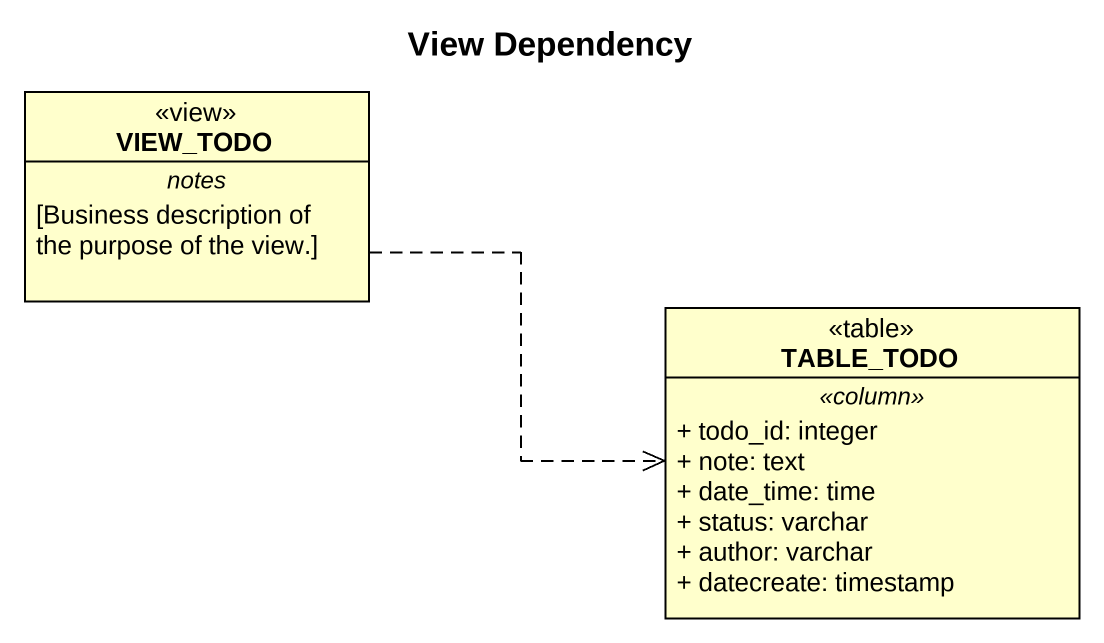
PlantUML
@startuml
title View Dependency
hide circle
hide empty members
skinparam classAttributeIconSize 0
class VIEW_TODO <<view>> {
  -- notes --
  [Business description of the purpose of the view.]
}
class TABLE_TODO <<table>> {
  .. <<column>> ..
  + todo_id: integer
  + note: text
  + date_time: time
  + status: varchar
  + author: varchar
  + datecreate: timestamp
}
VIEW_TODO .right.> TABLE_TODO
@enduml
